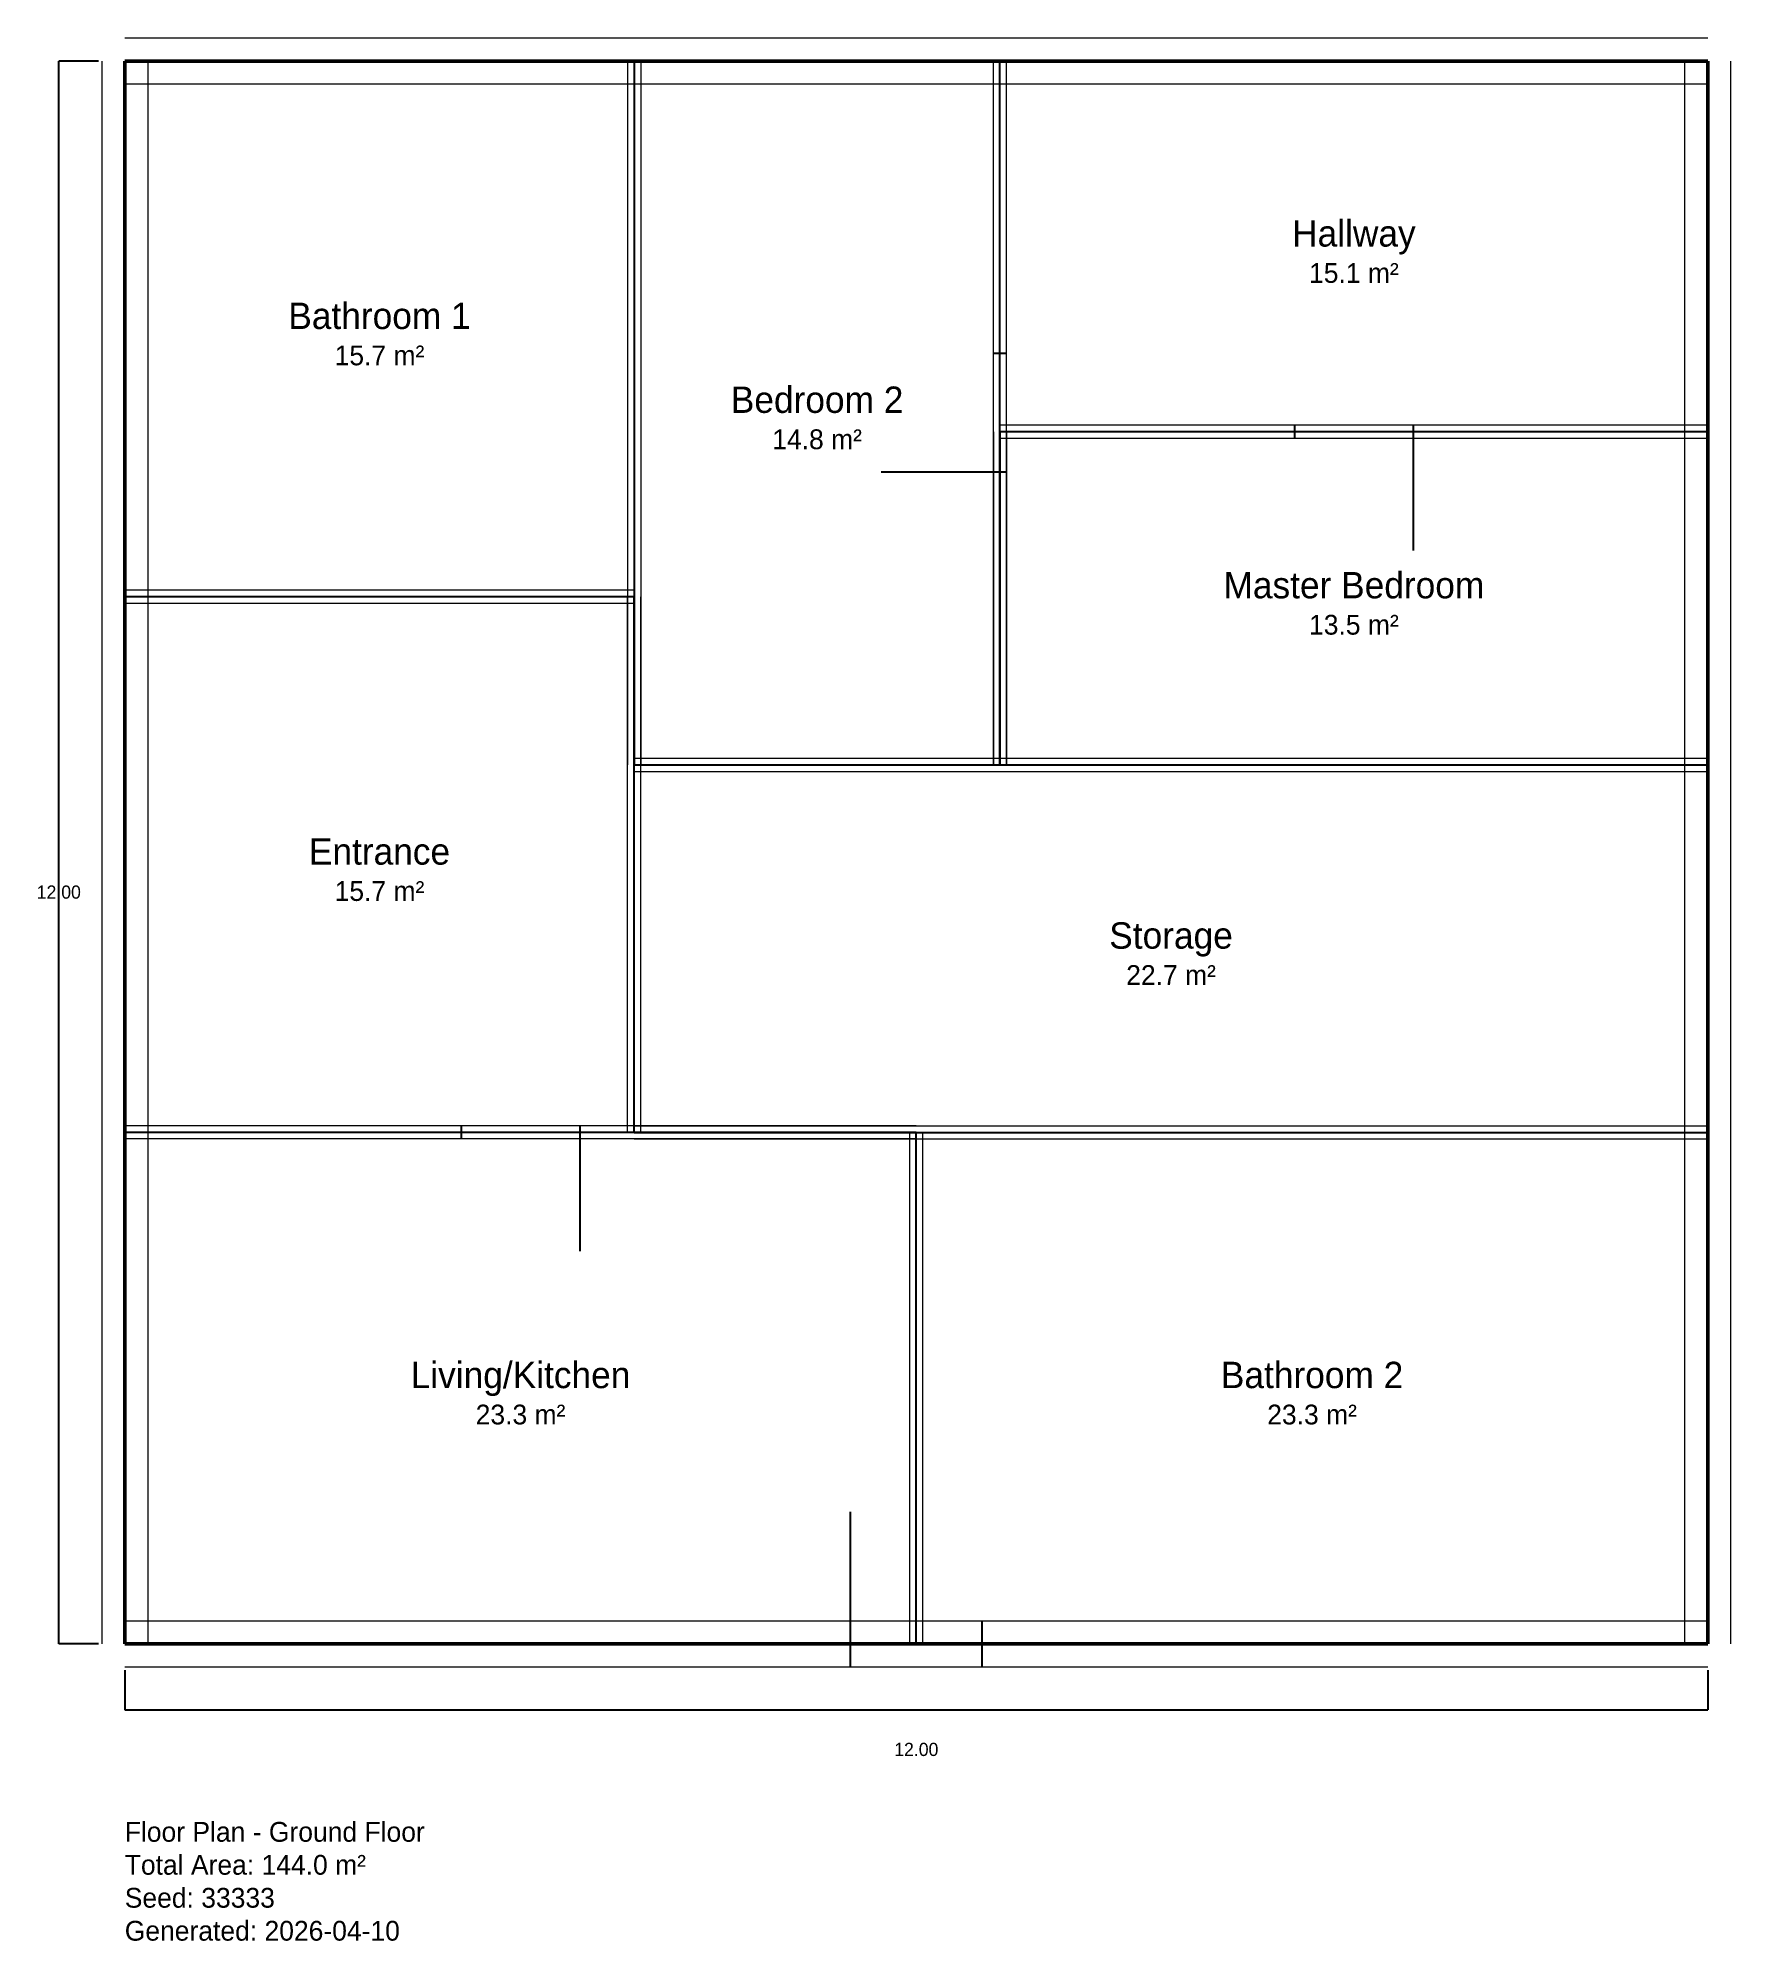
# Model space of a CAD drawing. Header units: metres. Extents: x -0.7 to 12.2, y -2.3 to 12.2.
import ezdxf
from ezdxf.enums import TextEntityAlignment as Align

# ---------------------------------------------------------------- set-up
doc = ezdxf.new("R2010")
doc.units = ezdxf.units.M
for name, color, linetype in [('DIMS', 3, 'Continuous'), ('DOORS', 1, 'Continuous'), ('ROOMS', 8, 'Continuous'), ('TEXT', 7, 'Continuous'), ('WALLS', 7, 'Continuous')]:
    doc.layers.add(name, color=color, linetype=linetype)

msp = doc.modelspace()

# ---------------------------------------------------------------- linework, layer by layer
at = {"layer": 'DIMS'}
for p, q in [((-0.5, 0), (-0.5, 12)), ((-0.2, 12), (-0.5, 12)), ((-0.2, 0), (-0.5, 0)), ((0, -0.2), (0, -0.5)), ((12, -0.2), (12, -0.5)), ((0, -0.5), (12, -0.5))]:
    msp.add_line(p, q, dxfattribs=at)
at = {"layer": 'DOORS'}
for p, q in [((6.684, 9.783), (6.584, 9.783)), ((8.867, 9.239), (8.867, 9.139)), ((9.767, 9.239), (9.767, 9.139)), ((9.767, 9.189), (9.767, 8.289)), ((6.634, 8.883), (5.734, 8.883)), ((6.684, 8.883), (6.584, 8.883)), ((2.55, 3.928), (2.55, 3.828)), ((3.45, 3.928), (3.45, 3.828)), ((3.45, 3.878), (3.45, 2.978)), ((5.5, 0), (5.5, 1)), ((5.5, -0.175), (5.5, 0.175)), ((6.5, -0.175), (6.5, 0.175))]:
    msp.add_line(p, q, dxfattribs=at)
at = {"layer": 'ROOMS', "lineweight": 13}
for points in [[(0, 7.939), (3.862, 7.939), (3.862, 12), (0, 12)], [(3.862, 6.665), (6.634, 6.665), (6.634, 12), (3.862, 12)], [(6.634, 9.189), (12, 9.189), (12, 12), (6.634, 12)], [(6.634, 6.665), (12, 6.665), (12, 9.189), (6.634, 9.189)], [(0, 3.878), (3.862, 3.878), (3.862, 7.939), (0, 7.939)], [(3.862, 3.878), (12, 3.878), (12, 6.665), (3.862, 6.665)], [(0, 0), (6, 0), (6, 3.878), (0, 3.878)], [(6, 0), (12, 0), (12, 3.878), (6, 3.878)]]:
    msp.add_lwpolyline(points, close=True, dxfattribs=at)
at = {"layer": 'WALLS', "lineweight": 13}
for p, q in [((12, 12.175), (0, 12.175)), ((-0.175, 12), (-0.175, 0)), ((0.175, 12), (0.175, 0)), ((3.812, 12), (3.812, 6.665)), ((3.912, 12), (3.912, 6.665)), ((6.584, 6.665), (6.584, 12)), ((6.684, 6.665), (6.684, 12)), ((11.825, 0), (11.825, 12)), ((12.175, 0), (12.175, 12)), ((12, 11.825), (0, 11.825)), ((12, 9.239), (6.634, 9.239)), ((6.584, 9.189), (6.584, 6.665)), ((12, 9.139), (6.634, 9.139)), ((6.684, 9.189), (6.684, 6.665)), ((3.862, 7.989), (0, 7.989)), ((3.812, 3.878), (3.812, 7.939)), ((3.912, 3.878), (3.912, 7.939)), ((3.862, 7.889), (0, 7.889)), ((3.862, 6.715), (6.634, 6.715)), ((6.634, 6.715), (12, 6.715)), ((3.862, 6.615), (6.634, 6.615)), ((6.634, 6.615), (12, 6.615)), ((6, 3.928), (0, 3.928)), ((3.862, 3.928), (12, 3.928)), ((6, 3.828), (0, 3.828)), ((3.862, 3.828), (12, 3.828)), ((5.95, 0), (5.95, 3.878)), ((6.05, 0), (6.05, 3.878)), ((0, 0.175), (12, 0.175)), ((0, -0.175), (12, -0.175))]:
    msp.add_line(p, q, dxfattribs=at)
at = {"layer": 'WALLS', "lineweight": 50}
for p, q in [((12, 12), (0, 12)), ((0, 12), (0, 0)), ((12, 0), (12, 12)), ((0, 0), (12, 0))]:
    msp.add_line(p, q, dxfattribs=at)
at = {"layer": 'WALLS', "lineweight": 25}
for p, q in [((3.862, 12), (3.862, 6.665)), ((6.634, 6.665), (6.634, 12)), ((6.634, 9.189), (6.634, 6.665)), ((12, 9.189), (6.634, 9.189)), ((3.862, 7.939), (0, 7.939)), ((3.862, 3.878), (3.862, 7.939)), ((3.862, 6.665), (6.634, 6.665)), ((6.634, 6.665), (12, 6.665)), ((6, 3.878), (0, 3.878)), ((3.862, 3.878), (12, 3.878)), ((6, 0), (6, 3.878))]:
    msp.add_line(p, q, dxfattribs=at)

# ---------------------------------------------------------------- texts
at = {"layer": 'DIMS'}
for p in [(-0.5, 5.7), (6, -0.8)]:
    msp.add_text('12.00', height=0.1, dxfattribs=at).set_placement(p, align=Align.MIDDLE_CENTER)
at = {"layer": 'TEXT'}
for s, height, p in [('Hallway', 0.2, (9.317, 10.694)), ('15.1 m²', 0.15, (9.317, 10.394)), ('Bathroom 1', 0.2, (1.931, 10.069)), ('15.7 m²', 0.15, (1.931, 9.769)), ('Bedroom 2', 0.2, (5.248, 9.433)), ('14.8 m²', 0.15, (5.248, 9.133)), ('Master Bedroom', 0.2, (9.317, 8.027)), ('13.5 m²', 0.15, (9.317, 7.727)), ('Entrance', 0.2, (1.931, 6.008)), ('15.7 m²', 0.15, (1.931, 5.708)), ('Storage', 0.2, (7.931, 5.371)), ('22.7 m²', 0.15, (7.931, 5.071)), ('Living/Kitchen', 0.2, (3, 2.039)), ('Bathroom 2', 0.2, (9, 2.039)), ('23.3 m²', 0.15, (3, 1.739)), ('23.3 m²', 0.15, (9, 1.739))]:
    msp.add_text(s, height=height, dxfattribs=at).set_placement(p, align=Align.MIDDLE_CENTER)
for s, p in [('Floor Plan - Ground Floor', (0, -1.5)), ('Total Area: 144.0 m²', (0, -1.75)), ('Seed: 33333', (0, -2)), ('Generated: 2026-04-10', (0, -2.25))]:
    msp.add_text(s, height=0.15, dxfattribs=at).set_placement(p)

doc.saveas('drawing.dxf')
